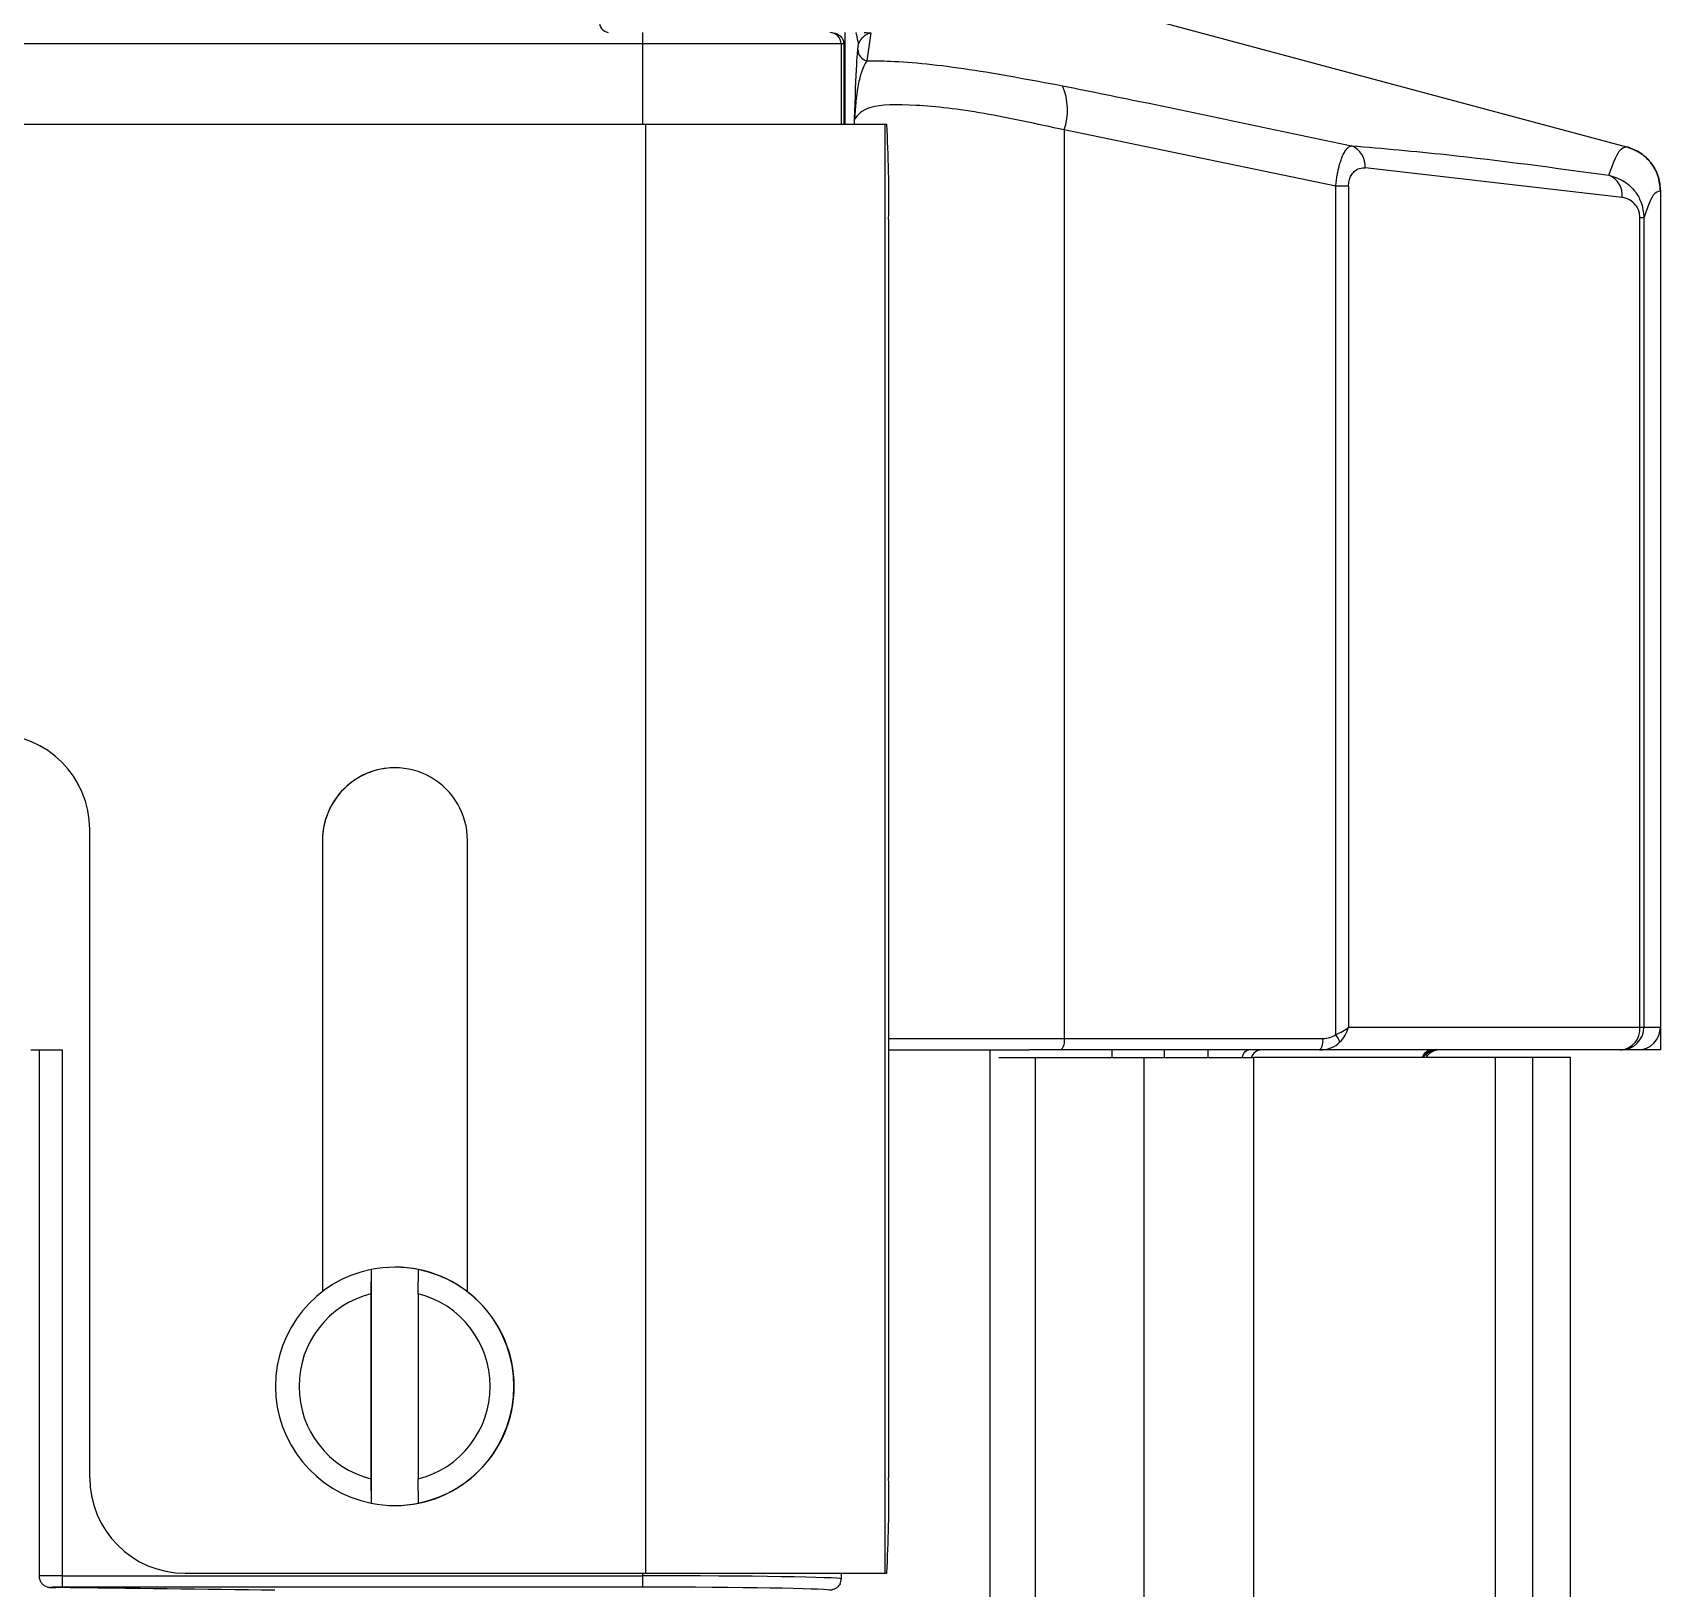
# Model space of a CAD drawing. Extents: x 7 to 135, y 3 to 97.
# Drawn here: x 59.157 to 61.291, y 80.992 to 83.032 of the extents above; entities that cross this region are included whole.
import ezdxf

# ---------------------------------------------------------------- set-up
doc = ezdxf.new("R2010")
doc.units = 0
doc.header["$MEASUREMENT"] = 0
doc.layers.add('OBJECT', color=7, linetype='CONTINUOUS')

msp = doc.modelspace()

# ---------------------------------------------------------------- linework, layer by layer
at = {"layer": 'OBJECT'}
for p, q in [((59.9567, 83.0173), (58.9486, 83.0173)), ((60.2173, 83.0173), (59.9567, 83.0173)), ((59.9567, 83.0173), (59.9567, 82.9123)), ((60.2208, 83.0173), (60.2173, 83.0173)), ((60.2173, 83.0173), (60.2173, 82.9123)), ((60.2208, 83.0173), (60.2208, 82.9123)), ((60.2227, 82.9123), (60.2227, 83.0323)), ((60.2391, 83.0099), (60.2401, 83.0173)), ((60.2561, 83.0318), (60.2508, 82.9954)), ((59.0552, 82.9123), (59.9607, 82.9123)), ((59.9607, 82.9123), (59.9607, 81.0123)), ((59.9607, 82.9123), (60.2744, 82.9123)), ((60.2349, 82.9123), (60.2349, 82.9186)), ((60.2744, 82.9123), (60.2744, 81.0123)), ((60.2744, 82.9123), (60.2769, 82.9123)), ((60.5097, 82.9046), (60.5097, 81.7133)), ((60.8654, 82.8308), (60.5097, 82.9046)), ((61.2409, 82.8161), (60.9038, 82.8549)), ((60.8654, 81.7185), (60.8654, 82.8308)), ((60.8823, 82.8308), (60.8654, 82.8308)), ((60.8823, 82.8308), (60.8823, 81.7283)), ((61.291, 82.8246), (61.291, 81.6983)), ((61.291, 82.8246), (61.291, 81.7283)), ((60.2794, 82.7873), (60.2794, 81.1373)), ((61.2641, 81.7283), (61.2641, 82.7893)), ((61.2693, 82.7893), (61.2641, 82.7893)), ((61.2693, 82.7893), (61.2693, 81.7283)), ((59.2324, 81.1373), (59.2324, 81.9873)), ((59.5374, 81.9733), (59.5374, 81.3816)), ((59.5374, 81.9733), (59.5375, 81.9733)), ((59.5375, 81.9733), (59.5375, 81.3816)), ((59.7274, 81.3813), (59.7274, 81.9733)), ((60.8823, 81.7283), (61.2641, 81.7283)), ((61.2641, 81.7283), (61.2693, 81.7283)), ((61.2693, 81.7283), (61.291, 81.7283)), ((59.1552, 81.6983), (59.1963, 81.6983)), ((59.1659, 81.6983), (59.1659, 81.0087)), ((59.1963, 81.6983), (59.1963, 81.009)), ((60.2787, 81.6983), (60.4119, 81.6983)), ((60.2794, 81.7133), (60.5097, 81.7133)), ((60.4119, 81.6983), (60.4635, 81.6983)), ((60.4119, 81.6983), (60.4119, 73.7699)), ((60.5057, 81.6983), (60.4635, 81.6983)), ((60.8445, 81.6983), (60.5057, 81.6983)), ((60.5097, 81.7133), (60.8485, 81.7133)), ((60.5721, 81.6983), (60.5721, 81.6883)), ((60.6404, 81.6983), (60.6404, 81.6883)), ((60.6983, 81.6883), (60.6983, 81.6983)), ((61.2393, 81.6983), (60.8445, 81.6983)), ((61.261, 81.6983), (61.2393, 81.6983)), ((61.291, 81.6983), (61.261, 81.6983)), ((60.4241, 81.6883), (60.4717, 81.6883)), ((60.4717, 81.6883), (60.4717, 73.9013)), ((60.4717, 81.6883), (60.614, 81.6883)), ((60.614, 81.6883), (60.7578, 81.6883)), ((60.614, 81.6883), (60.614, 73.9013)), ((61.0745, 81.6883), (60.7578, 81.6883)), ((60.7578, 81.6883), (60.7578, 73.9013)), ((61.1233, 81.6883), (61.0745, 81.6883)), ((61.0745, 81.6883), (61.0745, 73.9013)), ((61.1233, 81.6883), (61.1233, 73.9013)), ((61.1733, 81.6883), (61.1233, 81.6883)), ((61.1733, 73.8961), (61.1733, 81.6883)), ((59.6011, 81.4104), (59.601, 81.3786)), ((59.6012, 81.4104), (59.6011, 81.4104)), ((59.6012, 81.4104), (59.6012, 81.1041)), ((59.6324, 81.4135), (59.6322, 81.4135)), ((59.663, 81.3786), (59.6631, 81.4104)), ((59.6631, 81.4104), (59.6632, 81.4104)), ((59.601, 81.3786), (59.601, 81.1359)), ((59.663, 81.3786), (59.663, 81.1359)), ((59.601, 81.1359), (59.6011, 81.1041)), ((59.6631, 81.1041), (59.663, 81.1359)), ((59.6011, 81.1041), (59.6012, 81.1041)), ((59.6322, 81.101), (59.6324, 81.101)), ((59.6632, 81.1041), (59.6631, 81.1041)), ((59.3574, 81.0123), (59.9607, 81.0123)), ((59.9567, 81.0123), (59.9567, 81.009)), ((59.9607, 81.0123), (60.2744, 81.0123)), ((60.2173, 81.0123), (60.2173, 81.0048)), ((60.2175, 81.0046), (60.2178, 81.0123)), ((60.2744, 81.0123), (60.2769, 81.0123)), ((59.1963, 81.009), (59.9567, 81.009)), ((59.9568, 80.994), (59.1963, 80.994)), ((60.2173, 81.0048), (60.2175, 81.0046))]:
    msp.add_line(p, q, dxfattribs=at)
at = {"layer": 'OBJECT', "flags": 128}
for points in [[(60.5735, 83.0629), (60.6481, 83.043), (61.2465, 82.8826)], [(60.5735, 83.0629), (60.6481, 83.043), (61.2465, 82.8826)], [(60.7431, 81.6883), (60.7433, 81.6894), (60.7441, 81.6919), (60.7452, 81.6941), (60.7465, 81.6959), (60.748, 81.6972), (60.7495, 81.698), (60.7512, 81.6983)]]:
    msp.add_lwpolyline(points, dxfattribs=at)
at = {"layer": 'OBJECT'}
for centre, radius, start, end in [((59.914, 83.0458), 0.0136, 173.5283, 261.5681), ((61.4644, 83.021), 1.5077, 179.5725, 180.1425), ((60.2023, 83.0173), 0.015, 359.9926, 89.9926), ((60.254, 83.01), 0.0149, 180.3869, 257.6025), ((60.4321, 82.9305), 0.0818, 341.5288, 23.0636), ((58.7103, 82.8185), 1.5694, 358.8595, 3.425), ((60.8753, 82.8573), 0.0287, 355.1696, 67.9019), ((61.2132, 82.8192), 0.0279, 353.6523, 68.3184), ((59.1074, 81.9873), 0.125, 359.9999, 89.9999), ((59.6324, 81.9733), 0.095, 359.9999, 180.0001), ((59.6325, 81.9733), 0.095, 90.0001, 180.0001), ((60.8384, 81.697), 0.0345, 19.9273, 38.5338), ((61.2364, 81.7259), 0.0278, 275.8511, 4.8466), ((61.2393, 81.7283), 0.03, 270.0057, 0.0057), ((60.4926, 81.7098), 0.0174, 318.5454, 11.5471), ((60.7684, 81.684), 0.0143, 90.8212, 162.4846), ((60.8314, 81.7098), 0.0174, 318.5454, 11.5471), ((60.9923, 81.684), 0.0143, 90.8212, 162.4846), ((60.9944, 81.6833), 0.015, 90, 160.5289), ((60.9958, 81.6833), 0.015, 90, 149.421), ((60.9984, 81.6783), 0.02, 90, 140.0795), ((61.0011, 81.6783), 0.02, 90, 150.0001), ((59.6321, 81.2573), 0.1563, 101.4436, 258.5564), ((59.6322, 81.2573), 0.1562, 78.5566, 101.4434), ((59.6324, 81.2573), 0.1563, 270.0001, 89.9999), ((59.6321, 81.2573), 0.1563, 281.4436, 78.5564), ((59.632, 81.2573), 0.1253, 104.3301, 255.6699), ((59.632, 81.2573), 0.1253, 284.3301, 75.6699), ((59.3574, 81.1373), 0.125, 179.9999, 269.9999), ((58.7103, 81.106), 1.5694, 356.575, 1.1405), ((59.6322, 81.2573), 0.1562, 258.5566, 281.4434), ((60.7659, 81.0053), 1.5696, 179.8663, 180.4138), ((61.5264, 81.0053), 1.5696, 179.8663, 180.4138), ((60.2023, 81.0048), 0.015, 334.0898, 359.9763)]:
    msp.add_arc(centre, radius, start, end, dxfattribs=at)
for centre, major_axis, ratio, start_param, end_param in [((60.8485, 81.7283), (0.0223, 0), 0.673687, 4.712389, 5.576635), ((60.8574, 81.7283), (0.0298, 0.0099), 0.379172, 4.857548, 5.564098), ((60.8574, 81.7283), (0.0181, 0.0272), 0.698794, 4.44074, 5.147291), ((61.261, 81.7283), (0.03, 0), 0.999851, 4.712389, 6.283185), ((60.8445, 81.7283), (0.0347, 0), 0.864624, 4.712389, 5.576635), ((59.1963, 81.0087), (0.0304, 0), 0.008843, 1.573284, 3.141593), ((59.1963, 80.9937), (0.0154, 0), 0.017455, 1.573284, 4.152632), ((57.2025, 80.9382), (3.7397, -0.0002), 0.017455, 0.917644, 1.01104), ((59.9574, 81.0047), (0.26, 0), 0.016448, 0.022753, 1.573284), ((59.9574, 80.9897), (0.245, 0), 0.017455, 0.071357, 1.573284), ((60.2025, 81.0046), (0.0136, 0.0065), 0.960597, 5.367951, 5.819876)]:
    msp.add_ellipse(centre, major_axis=major_axis, ratio=ratio, start_param=start_param, end_param=end_param, dxfattribs=at)
for points, knots in [([(60.2044, 83.0323), (60.2078, 83.0317), (60.2126, 83.0308), (60.2166, 83.0273), (60.2183, 83.0251), (60.2193, 83.0234), (60.2199, 83.022), (60.2203, 83.0209), (60.2205, 83.0199), (60.2207, 83.0191), (60.2208, 83.0182), (60.2208, 83.0177), (60.2208, 83.0174), (60.2208, 83.0173)], [0, 0, 0, 0, 0.434627, 0.617752, 0.742518, 0.826811, 0.883654, 0.922133, 0.948432, 0.975445, 0.986317, 0.99524, 1, 1, 1, 1]), ([(60.2401, 83.0173), (60.2401, 83.0173), (60.2399, 83.0185), (60.2389, 83.0234), (60.2376, 83.0304), (60.2366, 83.032), (60.2364, 83.0323)], [0, 0, 0, 0, 0.008584, 0.189393, 0.837829, 1, 1, 1, 1]), ([(60.2561, 83.0318), (60.2558, 83.0317), (60.2549, 83.0315), (60.2537, 83.0311), (60.2522, 83.0305), (60.2503, 83.0296), (60.2471, 83.0275), (60.2428, 83.0235), (60.2411, 83.0197), (60.2401, 83.0173)], [0, 0, 0, 0, 0.018092, 0.046288, 0.087703, 0.148913, 0.243393, 0.522737, 1, 1, 1, 1]), ([(60.2472, 83.0323), (60.2494, 83.0323), (60.252, 83.0322), (60.2555, 83.0318), (60.256, 83.0318), (60.2561, 83.0318)], [0, 0, 0, 0, 0.8568838, 0.9717238, 1, 1, 1, 1]), ([(60.2349, 82.9186), (60.2349, 82.9187), (60.2358, 82.9461), (60.2371, 82.9874), (60.2386, 83.0042), (60.2391, 83.0099)], [0, 0, 0, 0, 0.003346, 0.662845, 1, 1, 1, 1]), ([(60.2508, 82.9954), (60.2482, 82.9908), (60.2437, 82.983), (60.2378, 82.956), (60.2355, 82.9339), (60.2349, 82.9187), (60.2349, 82.9186)], [0, 0, 0, 0, 0.330348, 0.563666, 0.996531, 1, 1, 1, 1]), ([(60.2508, 82.9954), (60.2608, 82.9953), (60.2966, 82.995), (60.3799, 82.9864), (60.4654, 82.9704), (60.5074, 82.9625)], [0, 0, 0, 0, 0.164053, 0.589161, 1, 1, 1, 1]), ([(60.5074, 82.9625), (60.5452, 82.9549), (60.6715, 82.9293), (60.7977, 82.9026), (60.8861, 82.8839)], [0, 0, 0, 0, 0.2992771, 1, 1, 1, 1]), ([(60.5097, 82.9046), (60.4735, 82.9125), (60.3999, 82.9285), (60.3104, 82.939), (60.2483, 82.9369), (60.2393, 82.9246), (60.2349, 82.9186)], [0, 0, 0, 0, 0.2437889, 0.4949006, 0.751327, 1, 1, 1, 1]), ([(60.8654, 82.8308), (60.8655, 82.832), (60.8659, 82.8356), (60.8667, 82.8414), (60.8678, 82.8478), (60.8691, 82.8537), (60.8706, 82.8595), (60.8724, 82.8653), (60.8747, 82.8713), (60.8775, 82.8767), (60.8805, 82.8807), (60.8834, 82.8832), (60.8852, 82.8837), (60.8861, 82.8839)], [0, 0, 0, 0, 0.042202, 0.120384, 0.20005, 0.270195, 0.341355, 0.433971, 0.528624, 0.652619, 0.780407, 0.88925, 1, 1, 1, 1]), ([(60.8861, 82.8839), (60.9275, 82.8803), (61.0402, 82.8704), (61.1526, 82.8549), (61.2235, 82.8451)], [0, 0, 0, 0, 0.368459, 1, 1, 1, 1]), ([(61.2235, 82.8451), (61.2281, 82.858), (61.2359, 82.8801), (61.2434, 82.8819), (61.2465, 82.8826)], [0, 0, 0, 0, 0.582406, 1, 1, 1, 1]), ([(61.291, 82.8246), (61.2904, 82.8314), (61.289, 82.8449), (61.2787, 82.8628), (61.2641, 82.8762), (61.2521, 82.8806), (61.2465, 82.8826)], [0, 0, 0, 0, 0.257626, 0.515251, 0.772902, 1, 1, 1, 1]), ([(61.2465, 82.8826), (61.2529, 82.8802), (61.2656, 82.8754), (61.2802, 82.8608), (61.2894, 82.8433), (61.2905, 82.8306), (61.291, 82.8246)], [0, 0, 0, 0, 0.257708, 0.515417, 0.773105, 1, 1, 1, 1]), ([(60.8823, 82.8308), (60.8823, 82.8314), (60.8823, 82.8344), (60.8832, 82.8394), (60.8857, 82.8456), (60.8902, 82.8513), (60.8966, 82.8548), (60.9015, 82.8549), (60.9038, 82.8549)], [0, 0, 0, 0, 0.03751, 0.176038, 0.303573, 0.484244, 0.750671, 1, 1, 1, 1]), ([(61.2235, 82.8451), (61.2304, 82.8429), (61.2433, 82.839), (61.2575, 82.8257), (61.265, 82.8122), (61.2686, 82.8004), (61.269, 82.7931), (61.2693, 82.7893)], [0, 0, 0, 0, 0.304114, 0.568602, 0.748, 0.871127, 1, 1, 1, 1]), ([(61.2641, 82.7893), (61.264, 82.7912), (61.2638, 82.795), (61.2619, 82.8009), (61.2578, 82.8077), (61.2506, 82.8137), (61.2444, 82.8152), (61.2409, 82.8161)], [0, 0, 0, 0, 0.105248, 0.21011, 0.376734, 0.652861, 1, 1, 1, 1]), ([(61.291, 82.8246), (61.2879, 82.8239), (61.2806, 82.8223), (61.2734, 82.8013), (61.2693, 82.7893)], [0, 0, 0, 0, 0.430633, 1, 1, 1, 1]), ([(59.166, 81.0087), (59.1662, 81.0069), (59.1664, 81.0037), (59.1687, 80.9997), (59.1714, 80.997), (59.174, 80.9953), (59.1764, 80.9943), (59.1782, 80.9939), (59.1794, 80.9938), (59.1802, 80.9937), (59.1817, 80.9936), (59.184, 80.9935), (59.187, 80.9935), (59.188, 80.9935)], [0, 0, 0, 0, 0.142936, 0.266462, 0.369047, 0.455806, 0.527167, 0.580848, 0.614107, 0.644311, 0.69541, 0.898502, 1, 1, 1, 1]), ([(60.2158, 80.9982), (60.2146, 80.9965), (60.2129, 80.9939), (60.2085, 80.9914), (60.2051, 80.9902), (60.2028, 80.99), (60.2018, 80.99)], [0, 0, 0, 0, 0.4521891, 0.6739576, 0.8577407, 1, 1, 1, 1])]:
    msp.add_open_spline(points, degree=3, knots=knots, dxfattribs=at)

doc.saveas('drawing.dxf')
